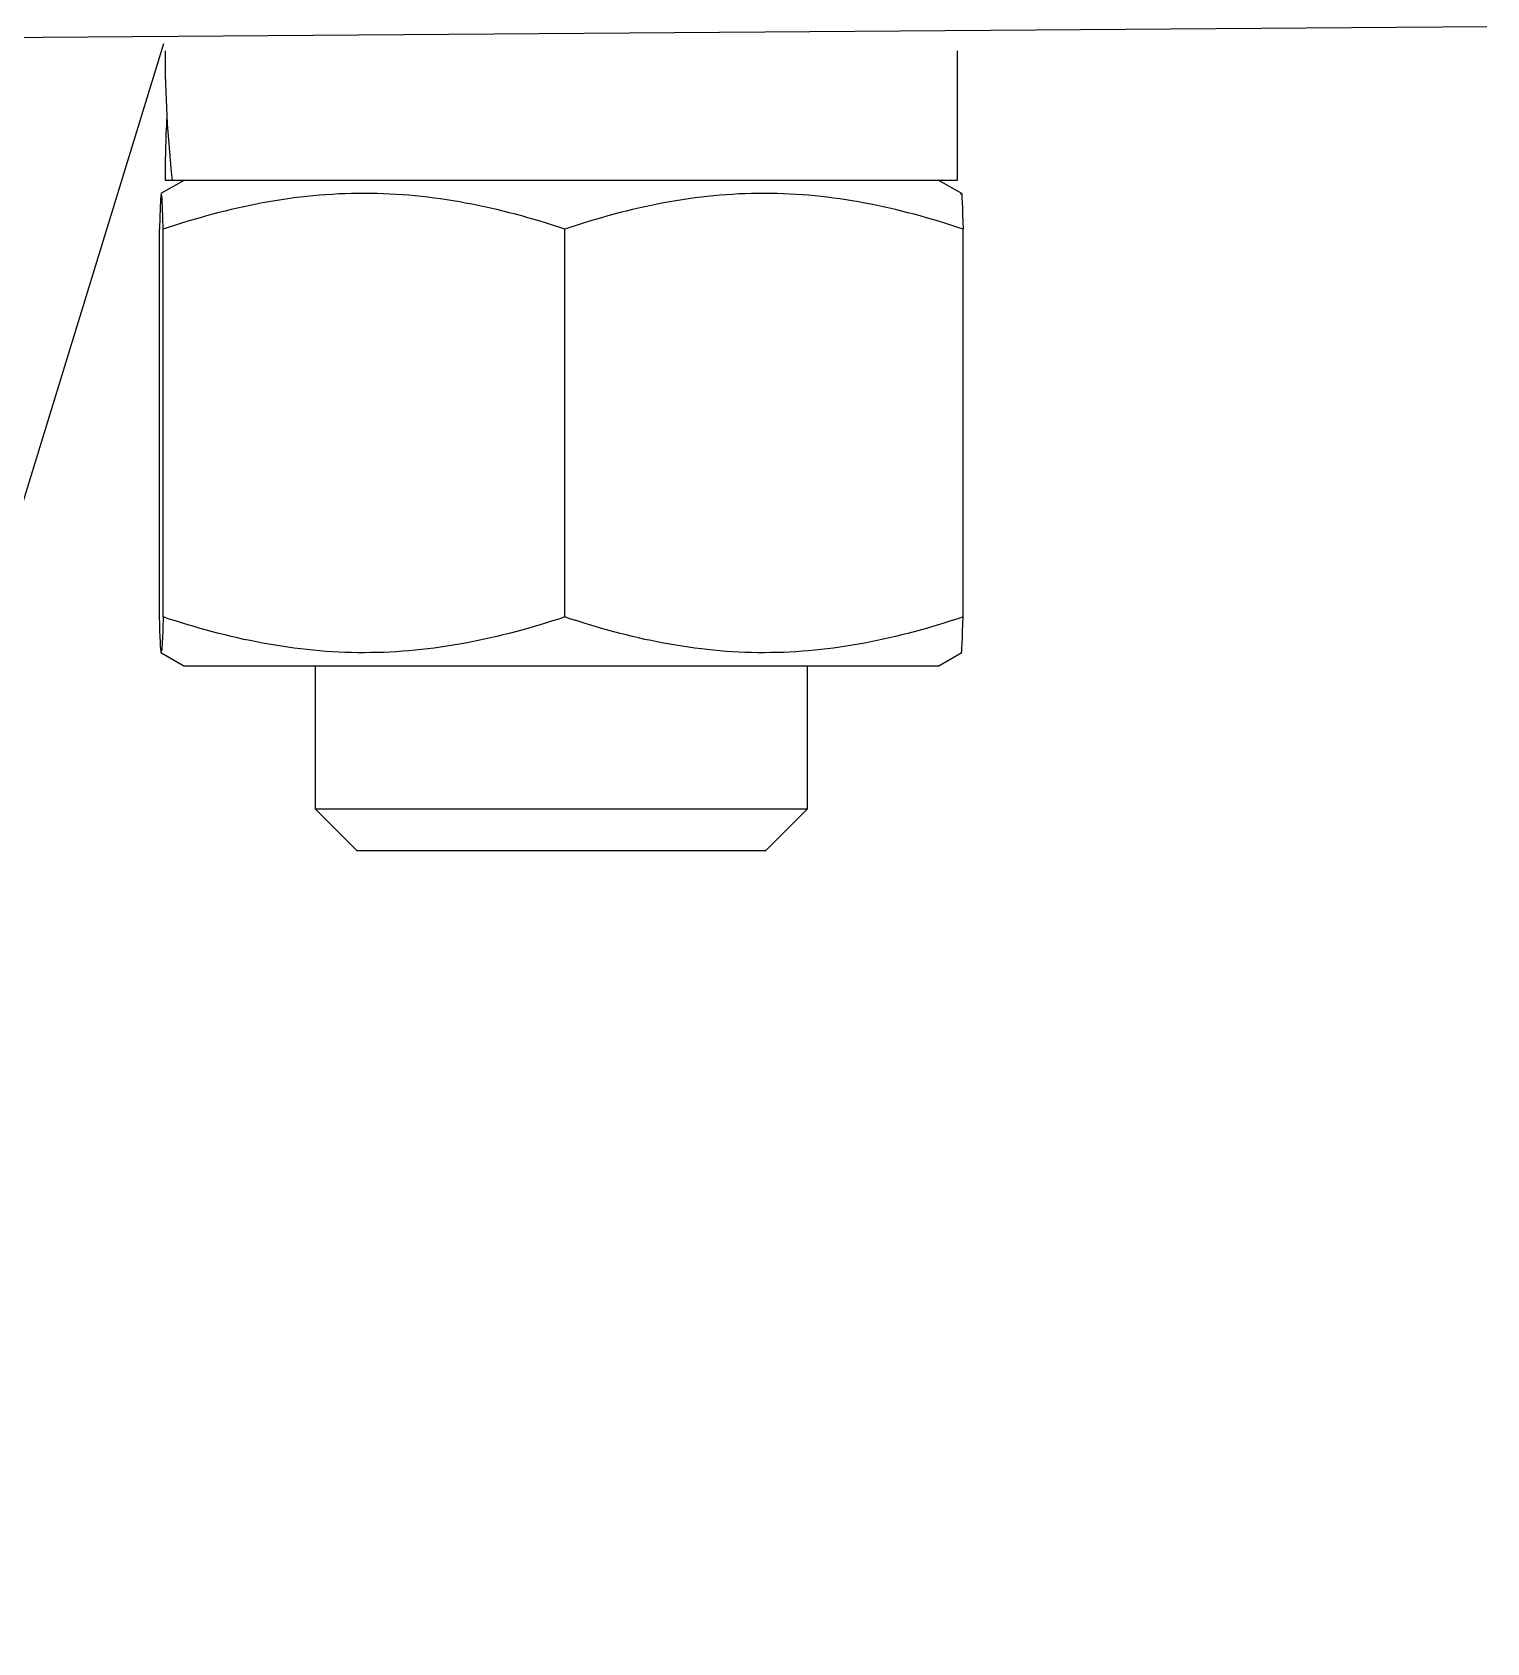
# Model space of a CAD drawing. Header units: millimetres. Extents: x 2384 to 4064, y 886 to 2074.
# Drawn here: x 3527.85 to 3551.49, y 1654.36 to 1680.55 of the extents above; entities that cross this region are included whole.
import ezdxf

# ---------------------------------------------------------------- set-up
doc = ezdxf.new("R2010")
doc.units = ezdxf.units.MM

msp = doc.modelspace()

# ---------------------------------------------------------------- linework, layer by layer
at = {"linetype": 'ByBlock'}
msp.add_line((3514.875, 1680.364), (3551.494, 1680.637), dxfattribs=at)
at = {"color": 7, "linetype": 'Continuous', "lineweight": 25}
for p, q in [((3521.994, 1654.364), (3529.994, 1680.364)), ((3542.893, 1678.142), (3542.893, 1680.242)), ((3530.328, 1678.142), (3529.945, 1677.921)), ((3530.013, 1678.142), (3530.128, 1678.142)), ((3530.128, 1678.142), (3542.893, 1678.142)), ((3542.96, 1677.921), (3542.578, 1678.142)), ((3529.923, 1671.039), (3529.923, 1677.345)), ((3529.982, 1671.039), (3529.982, 1677.345)), ((3536.511, 1671.039), (3536.511, 1677.345)), ((3542.982, 1671.039), (3542.982, 1677.345)), ((3529.945, 1670.463), (3530.328, 1670.242)), ((3542.578, 1670.242), (3542.96, 1670.463)), ((3542.578, 1670.242), (3530.328, 1670.242)), ((3532.453, 1670.242), (3532.453, 1667.918)), ((3540.453, 1667.918), (3540.453, 1670.242)), ((3532.453, 1667.918), (3533.129, 1667.242)), ((3532.453, 1667.918), (3540.453, 1667.918)), ((3539.776, 1667.242), (3540.453, 1667.918)), ((3533.129, 1667.242), (3539.776, 1667.242))]:
    msp.add_line(p, q, dxfattribs=at)
for centre, start_param, end_param in [((3536.453, 1680.242), 4.712389, 4.901786), ((3536.453, 1678.142), 4.613613, 4.712389)]:
    msp.add_ellipse(centre, major_axis=(0, -11.154), ratio=0.57735, start_param=start_param, end_param=end_param, dxfattribs=at)
for points, knots in [([(3542.953, 1677.908), (3542.953, 1677.913), (3542.963, 1678.004), (3542.973, 1677.664), (3542.982, 1677.345)], [0, 0, 0, 0, 0.057508, 1, 1, 1, 1]), ([(3529.982, 1677.345), (3529.977, 1677.521), (3529.973, 1677.667), (3529.963, 1677.869), (3529.958, 1677.925), (3529.95, 1677.925), (3529.948, 1677.912), (3529.943, 1677.859), (3529.94, 1677.82), (3529.933, 1677.668), (3529.928, 1677.522), (3529.923, 1677.345)], [0, 0, 0, 0, 0.25, 0.25, 0.5, 0.5, 0.625, 0.625, 0.75, 0.75, 1, 1, 1, 1]), ([(3536.511, 1677.345), (3535.978, 1677.521), (3535.441, 1677.667), (3534.356, 1677.869), (3533.808, 1677.925), (3532.975, 1677.925), (3532.697, 1677.912), (3532.145, 1677.859), (3531.871, 1677.82), (3531.054, 1677.668), (3530.516, 1677.522), (3529.982, 1677.345)], [0, 0, 0, 0, 0.25, 0.25, 0.5, 0.5, 0.625, 0.625, 0.75, 0.75, 1, 1, 1, 1]), ([(3542.982, 1677.345), (3542.454, 1677.521), (3541.921, 1677.667), (3540.846, 1677.869), (3540.303, 1677.925), (3539.478, 1677.925), (3539.201, 1677.912), (3538.655, 1677.859), (3538.383, 1677.82), (3537.574, 1677.668), (3537.04, 1677.522), (3536.511, 1677.345)], [0, 0, 0, 0, 0.25, 0.25, 0.5, 0.5, 0.625, 0.625, 0.75, 0.75, 1, 1, 1, 1]), ([(3529.982, 1671.039), (3529.977, 1670.865), (3529.967, 1670.532), (3529.957, 1670.494), (3529.952, 1670.476)], [0, 0, 0, 0, 0.5222802, 1, 1, 1, 1]), ([(3536.511, 1671.039), (3535.978, 1670.862), (3535.441, 1670.716), (3534.356, 1670.514), (3533.808, 1670.459), (3532.975, 1670.458), (3532.697, 1670.471), (3532.145, 1670.524), (3531.871, 1670.564), (3531.054, 1670.715), (3530.516, 1670.862), (3529.982, 1671.039)], [0, 0, 0, 0, 0.25, 0.25, 0.5, 0.5, 0.625, 0.625, 0.75, 0.75, 1, 1, 1, 1]), ([(3542.982, 1671.039), (3542.454, 1670.862), (3541.921, 1670.716), (3540.846, 1670.514), (3540.303, 1670.459), (3539.478, 1670.458), (3539.201, 1670.471), (3538.655, 1670.524), (3538.383, 1670.564), (3537.574, 1670.715), (3537.04, 1670.862), (3536.511, 1671.039)], [0, 0, 0, 0, 0.25, 0.25, 0.5, 0.5, 0.625, 0.625, 0.75, 0.75, 1, 1, 1, 1]), ([(3542.953, 1670.476), (3542.953, 1670.47), (3542.963, 1670.379), (3542.973, 1670.719), (3542.982, 1671.039)], [0, 0, 0, 0, 0.057508, 1, 1, 1, 1])]:
    msp.add_open_spline(points, degree=3, knots=knots, dxfattribs=at)
msp.add_open_spline([(3529.951, 1670.461), (3529.941, 1670.489), (3529.932, 1670.71), (3529.923, 1671.039)], degree=3, dxfattribs=at)

doc.saveas('drawing.dxf')
